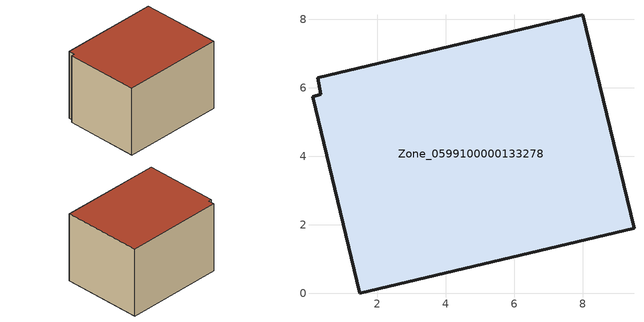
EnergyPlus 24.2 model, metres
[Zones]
Zone_0599100000133278
 floor ground (C_G): 0.27,6.29 8.01,8.13 9.5,1.9 1.49,0 0.12,5.74 0.36,5.81 z0
 wall outside (C_F): 9.5,1.9 8.01,8.13 0.27,6.29 0.36,5.81 0.12,5.74 1.49,0 9.5,1.9 z0:5.67
 roof outside (C_R): 8.01,8.13 0.27,6.29 0.36,5.81 0.12,5.74 1.49,0 9.5,1.9 z5.67
[BUILDING]
Pand.0599100000133278: North Axis=0; Terrain=City; Loads Convergence Tolerance Value=0.04; Temperature Convergence Tolerance Value=0.4; Solar Distribution=FullExterior; Maximum Number of Warmup Days=25; Minimum Number of Warmup Days=1
[Site:Location]
Rotterdam.The.Hague.AP_ZH_NLD Design_Conditions: Latitude=51.96; Longitude=4.45; Time Zone=1; Elevation=-4.5
[SITE:GROUNDTEMPERATURE:BUILDINGSURFACE]
18, 18, 18, 18, 18, 18, 18, 18, 18, 18, 18, 18
[MATERIAL] Thermal Absorptance=0.9; Solar Absorptance=0.7; Visible Absorptance=0.7
Name | Roughness | Thickness | Conductivity | Density | Specific Heat
G.TI.1965-1974 | MediumSmooth | 0.15 | 0.882353 | 540 | 1210
F.TI.1965-1974 | Rough | 0.3 | 0.697674 | 1920 | 840
R.TI.1965-1974 | MediumRough | 0.2 | 0.232558 | 1500 | 1000
[CONSTRUCTION]
C_G: G.TI.1965-1974
C_F: F.TI.1965-1974
C_R: R.TI.1965-1974
[ZONE]
Zone_0599100000133278: Type=1; Multiplier=1; Ceiling Height=Autocalculate; Volume=Autocalculate; Floor Area=autocalculate; Part of Total Floor Area=Yes
[ZONEINFILTRATION:DESIGNFLOWRATE]
Infil_Zone_0599100000133278: Zone or ZoneList or Space or SpaceList=Zone_0599100000133278; Schedule=AlwaysOn; Design Flow Rate Calculation Method=Flow/Area; Flow Rate per Floor Area=0.003; Constant Term Coefficient=1; Temperature Term Coefficient=0; Velocity Term Coefficient=0; Velocity Squared Term Coefficient=0
[HVACTEMPLATE:ZONE:IDEALLOADSAIRSYSTEM]
Zone_0599100000133278: Maximum Heating Supply Air Temperature=50; Minimum Cooling Supply Air Temperature=13; Maximum Heating Supply Air Humidity Ratio=0.0156; Minimum Cooling Supply Air Humidity Ratio=0.0077; Heating Limit=NoLimit; Cooling Limit=NoLimit; Dehumidification Control Type=ConstantSensibleHeatRatio; Cooling Sensible Heat Ratio=0.7; Dehumidification Setpoint=60; Humidification Control Type=None; Humidification Setpoint=30; Outdoor Air Method=None; Outdoor Air Flow Rate per Person=0.00944; Outdoor Air Flow Rate per Zone Floor Area=0; Outdoor Air Flow Rate per Zone=0; Demand Controlled Ventilation Type=None; Outdoor Air Economizer Type=NoEconomizer; Heat Recovery Type=None; Sensible Heat Recovery Effectiveness=0.7; Latent Heat Recovery Effectiveness=0.65
[ZONECONTROL:THERMOSTAT]
ThermostatControl_Zone_0599100000133278: Zone or ZoneList=Zone_0599100000133278; Control Type Schedule=DualSetpointControlType; Control 1=Thermostat_Zone_0599100000133278; Temperature Difference Between Cutout And Setpoint=0
[THERMOSTATSETPOINT:DUALSETPOINT]
Thermostat_Zone_0599100000133278: Heating Setpoint Temperature Schedule=HeatingSetpoint_Zone_0599100000133278; Cooling Setpoint Temperature Schedule=CoolingSetpoint_Zone_0599100000133278
[SCHEDULE:COMPACT]
HeatingSetpoint_Zone_0599100000133278: Through: 12/31, For: AllDays, Until: 24:00, 21
CoolingSetpoint_Zone_0599100000133278: Through: 12/31, For: AllDays, Until: 24:00, 24
DualSetpointControlType: Through: 12/31, For: AllDays, Until: 24:00, 4
AlwaysOn: Through: 12/31, For: AllDays, Until: 24:00, 1
